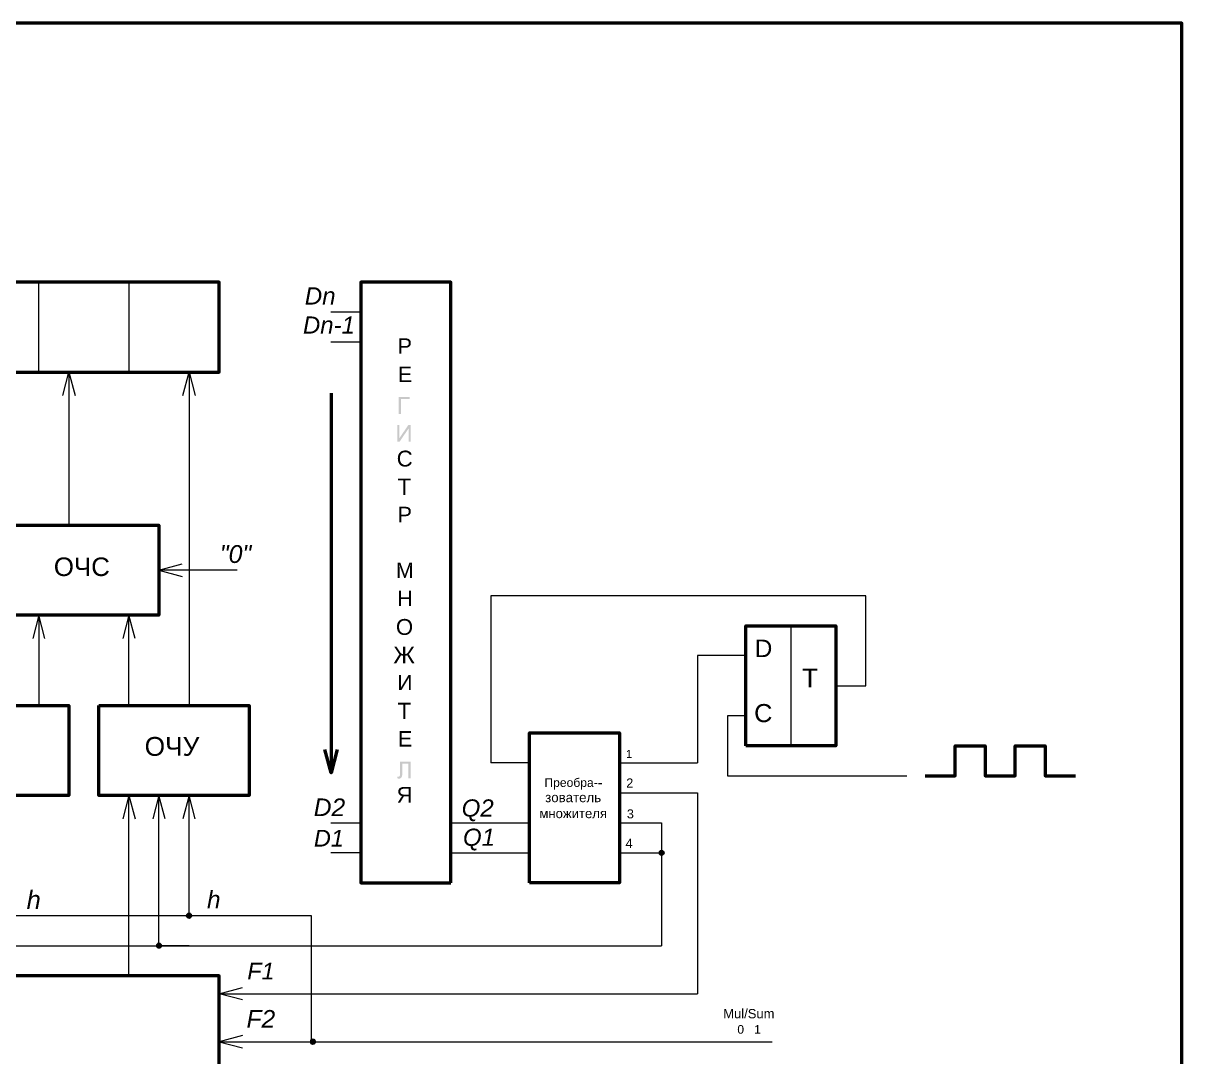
# Model space of a CAD drawing. Header units: millimetres. Extents: x 20 to 415, y 1 to 292.
# Drawn here: x 222.2 to 415.1, y 119.8 to 292 of the extents above; entities that cross this region are included whole.
import ezdxf

# ---------------------------------------------------------------- set-up
doc = ezdxf.new("R2010")
doc.units = ezdxf.units.MM
doc.header["$MEASUREMENT"] = 0
doc.layers.get('0').update_dxf_attribs({"linetype": 'CONTINUOUS'})
doc.styles.add('Arial$001', font='arial.ttf', dxfattribs={"height": 3.801168})
doc.styles.add('Arial$201', font='ariali.ttf', dxfattribs={"oblique": 15, "height": 4.617384})

msp = doc.modelspace()

# ---------------------------------------------------------------- hatches: boundary and pattern name
at = {"true_color": 0x000007}
for points in [[(284.71, 229.7), (286.52, 229.7), (286.52, 229.37), (285.08, 229.37), (285.08, 226.9), (284.71, 226.9)], [(284.5, 225.05), (284.83, 225.05), (284.83, 222.83), (286.32, 225.05), (286.7, 225.05), (286.7, 222.25), (286.35, 222.25), (286.35, 224.45), (284.86, 222.25), (284.5, 222.25)], [(284.94, 169), (286.7, 169), (286.7, 166.21), (286.33, 166.21), (286.33, 168.67), (285.33, 168.67), (285.33, 167.23), (285.33, 167.23), (285.33, 167.2), (285.32, 167.16), (285.32, 167.13), (285.32, 167.09), (285.32, 167.06), (285.32, 167.03), (285.32, 166.99), (285.32, 166.96), (285.32, 166.93), (285.32, 166.9), (285.31, 166.88), (285.31, 166.85), (285.31, 166.82), (285.31, 166.8), (285.31, 166.77), (285.3, 166.75), (285.3, 166.73), (285.3, 166.7), (285.29, 166.68), (285.29, 166.66), (285.29, 166.64), (285.28, 166.62), (285.28, 166.61), (285.28, 166.59), (285.28, 166.59), (285.27, 166.57), (285.27, 166.56), (285.26, 166.54), (285.26, 166.52), (285.25, 166.51), (285.25, 166.49), (285.24, 166.48), (285.24, 166.46), (285.23, 166.45), (285.22, 166.43), (285.22, 166.42), (285.21, 166.41), (285.2, 166.39), (285.2, 166.38), (285.19, 166.37), (285.18, 166.36), (285.17, 166.34), (285.17, 166.33), (285.16, 166.32), (285.15, 166.31), (285.14, 166.3), (285.13, 166.29), (285.12, 166.28), (285.11, 166.27), (285.1, 166.26), (285.09, 166.25), (285.07, 166.25), (285.06, 166.24), (285.05, 166.23), (285.03, 166.22), (285.02, 166.21), (285.01, 166.21), (285, 166.2), (284.98, 166.2), (284.97, 166.19), (284.95, 166.19), (284.94, 166.18), (284.93, 166.18), (284.91, 166.17), (284.9, 166.17), (284.88, 166.17), (284.87, 166.16), (284.85, 166.16), (284.83, 166.16), (284.82, 166.16), (284.8, 166.16), (284.78, 166.16), (284.76, 166.16), (284.76, 166.16), (284.75, 166.16), (284.74, 166.16), (284.73, 166.16), (284.72, 166.16), (284.71, 166.16), (284.7, 166.16), (284.69, 166.16), (284.68, 166.16), (284.67, 166.17), (284.66, 166.17), (284.65, 166.17), (284.63, 166.17), (284.62, 166.17), (284.61, 166.18), (284.6, 166.18), (284.59, 166.18), (284.58, 166.18), (284.56, 166.19), (284.55, 166.19), (284.54, 166.19), (284.52, 166.2), (284.51, 166.2), (284.5, 166.2), (284.48, 166.21), (284.48, 166.21), (284.53, 166.52), (284.53, 166.52), (284.54, 166.52), (284.55, 166.52), (284.56, 166.52), (284.56, 166.51), (284.57, 166.51), (284.58, 166.51), (284.59, 166.51), (284.59, 166.51), (284.6, 166.5), (284.61, 166.5), (284.61, 166.5), (284.62, 166.5), (284.63, 166.5), (284.63, 166.5), (284.64, 166.5), (284.65, 166.49), (284.65, 166.49), (284.66, 166.49), (284.67, 166.49), (284.67, 166.49), (284.68, 166.49), (284.68, 166.49), (284.69, 166.49), (284.7, 166.49), (284.7, 166.49), (284.71, 166.49), (284.72, 166.49), (284.73, 166.49), (284.74, 166.49), (284.75, 166.49), (284.76, 166.5), (284.76, 166.5), (284.77, 166.5), (284.78, 166.5), (284.79, 166.51), (284.8, 166.51), (284.81, 166.51), (284.81, 166.52), (284.82, 166.52), (284.83, 166.53), (284.83, 166.53), (284.84, 166.54), (284.85, 166.55), (284.85, 166.55), (284.86, 166.56), (284.86, 166.57), (284.87, 166.57), (284.87, 166.58), (284.88, 166.59), (284.88, 166.6), (284.89, 166.61), (284.9, 166.62), (284.9, 166.63), (284.91, 166.64), (284.91, 166.65), (284.91, 166.67), (284.92, 166.68), (284.92, 166.7), (284.92, 166.71), (284.93, 166.73), (284.93, 166.75), (284.93, 166.77), (284.93, 166.79), (284.94, 166.81), (284.94, 166.83), (284.94, 166.85), (284.94, 166.88), (284.94, 166.9), (284.94, 166.93), (284.94, 166.95), (284.94, 166.98), (284.94, 167.01), (284.94, 167.04), (284.94, 169), (284.94, 167.04)], [(317.97, 165.2), (317.97, 165.4), (318.58, 165.4), (318.58, 165.2)]]:
    msp.add_hatch(color=0, dxfattribs=at).paths.add_polyline_path(points)
h = msp.add_hatch(color=0, dxfattribs=at)
h.paths.add_polyline_path([(328.44, 154.18), (328.25, 154.13), (328.44, 153.8)])
h.paths.add_polyline_path([(328.25, 154.13), (328.44, 153.8), (328.11, 154)])
h.paths.add_polyline_path([(328.44, 153.8), (328.11, 154), (328.06, 153.8)])
h = msp.add_hatch(color=0, dxfattribs=at)
h.paths.add_polyline_path([(328.06, 153.8), (328.11, 153.58), (328.44, 153.8)])
h.paths.add_polyline_path([(328.11, 153.58), (328.44, 153.8), (328.25, 153.45)])
h.paths.add_polyline_path([(328.44, 153.8), (328.25, 153.45), (328.44, 153.42)])
h = msp.add_hatch(color=0, dxfattribs=at)
h.paths.add_polyline_path([(328.88, 153.8), (328.79, 154), (328.44, 153.8)])
h.paths.add_polyline_path([(328.79, 154), (328.44, 153.8), (328.66, 154.13)])
h.paths.add_polyline_path([(328.44, 153.8), (328.66, 154.13), (328.44, 154.18)])
h = msp.add_hatch(color=0, dxfattribs=at)
h.paths.add_polyline_path([(328.44, 153.42), (328.66, 153.45), (328.44, 153.8)])
h.paths.add_polyline_path([(328.66, 153.45), (328.44, 153.8), (328.79, 153.58)])
h.paths.add_polyline_path([(328.44, 153.8), (328.79, 153.58), (328.88, 153.8)])
h = msp.add_hatch(color=0, dxfattribs=at)
h.paths.add_polyline_path([(249.83, 143.75), (249.62, 143.71), (249.83, 143.32)])
h.paths.add_polyline_path([(249.62, 143.71), (249.83, 143.32), (249.45, 143.54)])
h.paths.add_polyline_path([(249.83, 143.32), (249.45, 143.54), (249.4, 143.32)])
h = msp.add_hatch(color=0, dxfattribs=at)
h.paths.add_polyline_path([(249.4, 143.32), (249.45, 143.16), (249.83, 143.32)])
h.paths.add_polyline_path([(249.45, 143.16), (249.83, 143.32), (249.62, 142.99)])
h.paths.add_polyline_path([(249.83, 143.32), (249.62, 142.99), (249.83, 142.94)])
h = msp.add_hatch(color=0, dxfattribs=at)
h.paths.add_polyline_path([(250.21, 143.32), (250.18, 143.54), (249.83, 143.32)])
h.paths.add_polyline_path([(250.18, 143.54), (249.83, 143.32), (250, 143.71)])
h.paths.add_polyline_path([(249.83, 143.32), (250, 143.71), (249.83, 143.75)])
h = msp.add_hatch(color=0, dxfattribs=at)
h.paths.add_polyline_path([(249.83, 142.94), (250, 142.99), (249.83, 143.32)])
h.paths.add_polyline_path([(250, 142.99), (249.83, 143.32), (250.18, 143.16)])
h.paths.add_polyline_path([(249.83, 143.32), (250.18, 143.16), (250.21, 143.32)])
h = msp.add_hatch(color=0, dxfattribs=at)
h.paths.add_polyline_path([(244.79, 138.76), (244.62, 138.67), (244.79, 138.33)])
h.paths.add_polyline_path([(244.62, 138.67), (244.79, 138.33), (244.46, 138.54)])
h.paths.add_polyline_path([(244.79, 138.33), (244.46, 138.54), (244.41, 138.33)])
h = msp.add_hatch(color=0, dxfattribs=at)
h.paths.add_polyline_path([(244.41, 138.33), (244.46, 138.16), (244.79, 138.33)])
h.paths.add_polyline_path([(244.46, 138.16), (244.79, 138.33), (244.62, 138)])
h.paths.add_polyline_path([(244.79, 138.33), (244.62, 138), (244.79, 137.95)])
h = msp.add_hatch(color=0, dxfattribs=at)
h.paths.add_polyline_path([(245.22, 138.33), (245.17, 138.54), (244.79, 138.33)])
h.paths.add_polyline_path([(245.17, 138.54), (244.79, 138.33), (245, 138.67)])
h.paths.add_polyline_path([(244.79, 138.33), (245, 138.67), (244.79, 138.76)])
h = msp.add_hatch(color=0, dxfattribs=at)
h.paths.add_polyline_path([(244.79, 137.95), (245, 138), (244.79, 138.33)])
h.paths.add_polyline_path([(245, 138), (244.79, 138.33), (245.17, 138.16)])
h.paths.add_polyline_path([(244.79, 138.33), (245.17, 138.16), (245.22, 138.33)])
h = msp.add_hatch(color=0, dxfattribs=at)
h.paths.add_polyline_path([(270.42, 122.74), (270.2, 122.71), (270.42, 122.31)])
h.paths.add_polyline_path([(270.2, 122.71), (270.42, 122.31), (270.09, 122.53)])
h.paths.add_polyline_path([(270.42, 122.31), (270.09, 122.53), (270.04, 122.31)])
h = msp.add_hatch(color=0, dxfattribs=at)
h.paths.add_polyline_path([(270.04, 122.31), (270.09, 122.15), (270.42, 122.31)])
h.paths.add_polyline_path([(270.09, 122.15), (270.42, 122.31), (270.2, 121.98)])
h.paths.add_polyline_path([(270.42, 122.31), (270.2, 121.98), (270.42, 121.93)])
h = msp.add_hatch(color=0, dxfattribs=at)
h.paths.add_polyline_path([(270.85, 122.31), (270.76, 122.53), (270.42, 122.31)])
h.paths.add_polyline_path([(270.76, 122.53), (270.42, 122.31), (270.63, 122.71)])
h.paths.add_polyline_path([(270.42, 122.31), (270.63, 122.71), (270.42, 122.74)])
h = msp.add_hatch(color=0, dxfattribs=at)
h.paths.add_polyline_path([(270.42, 121.93), (270.63, 121.98), (270.42, 122.31)])
h.paths.add_polyline_path([(270.63, 121.98), (270.42, 122.31), (270.76, 122.15)])
h.paths.add_polyline_path([(270.42, 122.31), (270.76, 122.15), (270.85, 122.31)])

# ---------------------------------------------------------------- linework, layer by layer
at = {"color": 0, "linetype": 'Continuous', "lineweight": 53, "true_color": 0x000007}
for points in [[(19.87, 4.86), (415.08, 4.86), (415.08, 291.96), (19.87, 291.96)], [(54.69, 233.85), (254.83, 233.85), (254.83, 248.84), (54.69, 248.84)], [(293.42, 148.78), (293.42, 248.84), (278.43, 248.84), (278.43, 148.78)], [(219.8, 208.38), (244.79, 208.38), (244.79, 193.36), (219.8, 193.36)], [(342.48, 171.59), (342.48, 191.62), (357.47, 191.62), (357.47, 171.59)], [(204.81, 178.35), (229.8, 178.35), (229.8, 163.36), (204.81, 163.36)], [(234.79, 178.35), (259.83, 178.35), (259.83, 163.36), (234.79, 163.36)], [(306.47, 148.78), (306.47, 173.79), (321.46, 173.79), (321.46, 148.78)], [(54.69, 118.34), (254.83, 118.34), (254.83, 133.33), (54.69, 133.33)]]:
    msp.add_lwpolyline(points, close=True, dxfattribs=at)
at = {"color": 0, "linetype": 'Continuous', "lineweight": 20, "true_color": 0x000007}
for points in [[(254.83, 248.84), (74.72, 248.84), (89.71, 248.84)], [(254.83, 233.85), (254.83, 248.84), (114.75, 248.84)], [(224.8, 248.84), (209.81, 248.84), (209.81, 233.85), (194.77, 233.85), (194.77, 248.84)], [(254.83, 248.84), (239.79, 248.84), (239.79, 233.85), (224.8, 233.85), (224.8, 248.84)], [(278.43, 248.84), (278.43, 243.84), (278.43, 238.85), (273.43, 238.85)], [(278.43, 243.84), (273.43, 243.84), (273.43, 243.84)], [(278.43, 148.78), (278.43, 238.85), (278.43, 238.85)], [(254.83, 233.85), (54.69, 233.85), (54.69, 233.85)], [(228.79, 229.94), (229.8, 233.85), (230.85, 229.94)], [(229.8, 233.85), (229.8, 208.38), (234.79, 208.38)], [(248.77, 229.94), (249.83, 233.85), (250.84, 229.94)], [(254.83, 233.85), (249.83, 233.85), (249.83, 178.35)], [(278.43, 148.78), (278.43, 218.81), (278.43, 213.81)], [(278.43, 218.4), (278.43, 213.38), (278.43, 213.38)], [(278.43, 213.81), (278.43, 208.81), (278.43, 208.81)], [(278.43, 208.38), (278.43, 203.39), (278.43, 203.39)], [(278.43, 203.39), (278.43, 198.36), (278.43, 198.36)], [(257.84, 200.86), (244.79, 200.86), (248.69, 201.92)], [(244.79, 200.86), (248.69, 199.83), (248.69, 199.83)], [(357.47, 181.61), (362.46, 181.61), (362.46, 196.62), (300.03, 196.62), (300.03, 168.79)], [(225.82, 189.51), (224.8, 193.36), (223.79, 189.51)], [(224.8, 193.36), (224.8, 178.35), (224.8, 178.35)], [(240.85, 189.51), (239.79, 193.36), (238.78, 189.51)], [(239.79, 178.35), (239.79, 193.36), (239.79, 193.36)], [(239.79, 193.36), (244.79, 193.36), (244.79, 193.36)], [(278.43, 193.36), (278.43, 188.36), (278.43, 188.36)], [(357.47, 171.59), (342.48, 171.59), (342.48, 191.62), (342.48, 186.63), (334.47, 186.63), (334.47, 168.79)], [(349.97, 191.62), (349.97, 171.59), (349.97, 171.59)], [(219.8, 178.35), (224.8, 178.35), (224.8, 178.35)], [(239.79, 178.35), (234.79, 178.35), (234.79, 178.35)], [(244.79, 178.35), (239.79, 178.35), (239.79, 178.35)], [(244.79, 178.35), (249.83, 178.35), (249.83, 178.35)], [(342.48, 176.62), (339.46, 176.62), (339.46, 166.59), (369.28, 166.59)], [(278.43, 168.79), (278.43, 173.79), (278.43, 173.79)], [(306.47, 148.78), (306.47, 173.79), (306.47, 168.79), (300.03, 168.79)], [(321.46, 173.79), (321.46, 168.79), (334.47, 168.79)], [(321.46, 148.78), (306.47, 148.78), (306.47, 168.79)], [(321.46, 168.79), (321.46, 163.79), (334.47, 163.79)], [(321.46, 168.79), (321.46, 163.79), (321.46, 163.79)], [(239.79, 133.33), (239.79, 163.36), (238.78, 159.47)], [(239.79, 163.36), (240.85, 159.47), (240.85, 159.47)], [(245.85, 159.47), (244.79, 163.36), (243.78, 159.47)], [(249.83, 138.33), (244.79, 138.33), (244.79, 163.36)], [(250.84, 159.47), (249.83, 163.36), (248.77, 159.47)], [(249.83, 143.32), (249.83, 163.36), (249.83, 163.36)], [(273.43, 158.8), (278.43, 158.8), (278.43, 163.79)], [(321.46, 163.79), (321.46, 158.8), (321.46, 158.8)], [(321.46, 153.8), (321.46, 158.8), (321.46, 163.79)], [(334.47, 163.79), (334.47, 130.32), (334.47, 130.32)], [(321.46, 156.38), (321.46, 161.38), (321.46, 161.38)], [(293.42, 153.8), (293.42, 158.8), (306.47, 158.8)], [(321.46, 153.8), (321.46, 158.8), (328.44, 158.8)], [(328.44, 158.8), (328.44, 138.33), (328.44, 138.33)], [(278.43, 148.78), (278.43, 153.8), (273.43, 153.8)], [(293.42, 148.78), (293.42, 153.8), (306.47, 153.8)], [(321.46, 148.78), (321.46, 153.8), (321.46, 153.8)], [(321.46, 148.78), (321.46, 153.8), (328.44, 153.8)], [(270.2, 122.31), (270.2, 143.32), (119.75, 143.32)], [(119.75, 138.33), (328.44, 138.33), (328.44, 138.33)], [(254.83, 118.34), (254.83, 133.33), (114.75, 133.33)], [(254.83, 133.33), (239.79, 133.33), (239.79, 133.33)], [(254.83, 133.33), (249.83, 133.33), (249.83, 133.33)], [(258.69, 129.31), (254.83, 130.32), (258.69, 131.38)], [(254.83, 130.32), (254.81, 130.34), (254.81, 130.34)], [(254.83, 130.32), (334.47, 130.32), (334.47, 130.32)], [(254.83, 122.31), (254.81, 122.33), (254.81, 122.33)], [(258.69, 123.37), (254.83, 122.31), (346.88, 122.31)], [(254.83, 122.31), (258.69, 121.3), (258.69, 121.3)]]:
    msp.add_lwpolyline(points, dxfattribs=at)
at = {"color": 0, "linetype": 'Continuous', "lineweight": 53, "true_color": 0x000007}
for points in [[(273.48, 230.37), (273.48, 167.13), (273.48, 167.13)], [(372.34, 166.59), (377.34, 166.59), (377.34, 171.59), (382.34, 171.59), (382.34, 166.59), (387.33, 166.59), (387.33, 171.59), (392.33, 171.59), (392.33, 166.59), (397.38, 166.59)]]:
    msp.add_lwpolyline(points, dxfattribs=at)
at = {"color": 0, "linetype": 'Continuous', "lineweight": 50, "true_color": 0x000007}
msp.add_lwpolyline([(274.49, 170.99), (273.48, 167.13), (272.42, 170.99)], dxfattribs=at)
at = {"color": 0, "linetype": 'Continuous', "lineweight": -2, "true_color": 0x000007}
for points in [[(328.44, 153.8), (328.11, 154), (328.06, 153.8)], [(328.06, 153.8), (328.11, 153.58), (328.44, 153.8)], [(328.25, 154.13), (328.44, 153.8), (328.11, 154)], [(328.11, 153.58), (328.44, 153.8), (328.25, 153.45)], [(328.44, 154.18), (328.25, 154.13), (328.44, 153.8)], [(328.44, 153.8), (328.25, 153.45), (328.44, 153.42)], [(328.44, 153.8), (328.66, 154.13), (328.44, 154.18)], [(328.79, 154), (328.44, 153.8), (328.66, 154.13)], [(328.88, 153.8), (328.79, 154), (328.44, 153.8)], [(328.44, 153.42), (328.66, 153.45), (328.44, 153.8)], [(328.66, 153.45), (328.44, 153.8), (328.79, 153.58)], [(328.44, 153.8), (328.79, 153.58), (328.88, 153.8)], [(249.83, 143.32), (249.45, 143.54), (249.4, 143.32)], [(249.4, 143.32), (249.45, 143.16), (249.83, 143.32)], [(249.62, 143.71), (249.83, 143.32), (249.45, 143.54)], [(249.45, 143.16), (249.83, 143.32), (249.62, 142.99)], [(249.83, 143.75), (249.62, 143.71), (249.83, 143.32)], [(249.83, 143.32), (249.62, 142.99), (249.83, 142.94)], [(249.83, 143.32), (250, 143.71), (249.83, 143.75)], [(250.18, 143.54), (249.83, 143.32), (250, 143.71)], [(250.21, 143.32), (250.18, 143.54), (249.83, 143.32)], [(249.83, 142.94), (250, 142.99), (249.83, 143.32)], [(250, 142.99), (249.83, 143.32), (250.18, 143.16)], [(249.83, 143.32), (250.18, 143.16), (250.21, 143.32)], [(244.79, 138.33), (244.46, 138.54), (244.41, 138.33)], [(244.41, 138.33), (244.46, 138.16), (244.79, 138.33)], [(244.62, 138.67), (244.79, 138.33), (244.46, 138.54)], [(244.46, 138.16), (244.79, 138.33), (244.62, 138)], [(244.79, 138.76), (244.62, 138.67), (244.79, 138.33)], [(244.79, 138.33), (244.62, 138), (244.79, 137.95)], [(244.79, 138.33), (245, 138.67), (244.79, 138.76)], [(245.17, 138.54), (244.79, 138.33), (245, 138.67)], [(245.22, 138.33), (245.17, 138.54), (244.79, 138.33)], [(244.79, 137.95), (245, 138), (244.79, 138.33)], [(245, 138), (244.79, 138.33), (245.17, 138.16)], [(244.79, 138.33), (245.17, 138.16), (245.22, 138.33)], [(270.42, 122.31), (270.09, 122.53), (270.04, 122.31)], [(270.04, 122.31), (270.09, 122.15), (270.42, 122.31)], [(270.2, 122.71), (270.42, 122.31), (270.09, 122.53)], [(270.09, 122.15), (270.42, 122.31), (270.2, 121.98)], [(270.42, 122.74), (270.2, 122.71), (270.42, 122.31)], [(270.42, 122.31), (270.2, 121.98), (270.42, 121.93)], [(270.42, 122.31), (270.63, 122.71), (270.42, 122.74)], [(270.76, 122.53), (270.42, 122.31), (270.63, 122.71)], [(270.85, 122.31), (270.76, 122.53), (270.42, 122.31)], [(270.42, 121.93), (270.63, 121.98), (270.42, 122.31)], [(270.63, 121.98), (270.42, 122.31), (270.76, 122.15)], [(270.42, 122.31), (270.76, 122.15), (270.85, 122.31)]]:
    msp.add_lwpolyline(points, close=True, dxfattribs=at)

# ---------------------------------------------------------------- texts
at = {"color": 0, "true_color": 0x000007}
for s, height, style, p in [('Dn', 2.874, 'Arial$201', (269.08, 245.1)), ('Dn-1', 2.853, 'Arial$201', (268.78, 240.26)), ('Р', 2.57, 'Arial$001', (284.53, 236.9)), ('Е', 2.55, 'Arial$001', (284.58, 232.22)), ('С', 2.64, 'Arial$001', (284.38, 218.13)), ('Т', 2.71, 'Arial$001', (284.5, 213.4)), ('Р', 2.57, 'Arial$001', (284.53, 208.85)), ('"0"', 2.964, 'Arial$201', (254.93, 202.07)), ('ОЧС', 3.085, 'Arial$001', (227.3, 199.89)), ('М', 2.52, 'Arial$001', (284.27, 199.58)), ('Н', 2.51, 'Arial$001', (284.5, 194.92)), ('О', 2.64, 'Arial$001', (284.25, 190.09)), ('D', 2.92, 'Arial$001', (343.97, 186.39)), ('Ж', 2.79, 'Arial$001', (283.82, 185.34)), ('И', 2.51, 'Arial$001', (284.5, 180.91)), ('T', 3.11, 'Arial$001', (351.86, 181.35)), ('Т', 2.72, 'Arial$001', (284.5, 176.07)), ('C', 3.01, 'Arial$001', (343.88, 175.56)), ('Е', 2.56, 'Arial$001', (284.58, 171.5)), ('ОЧУ', 3.135, 'Arial$001', (242.42, 169.95)), ('1', 1.35, 'Arial$001', (322.55, 169.59)), ('Преобра-', 1.444, 'Arial$001', (308.97, 164.77)), ('2', 1.52, 'Arial$001', (322.59, 164.66)), ('Я', 2.62, 'Arial$001', (284.37, 162.13)), ('D2', 2.935, 'Arial$201', (270.57, 159.91)), ('Q2', 2.863, 'Arial$201', (295.2, 159.83)), ('зователь', 1.58, 'Arial$001', (309.1, 162.23)), ('множителя', 1.56, 'Arial$001', (308.14, 159.57)), ('3', 1.5, 'Arial$001', (322.7, 159.53)), ('D1', 2.793, 'Arial$201', (270.6, 154.83)), ('Q1', 2.859, 'Arial$201', (295.42, 154.96)), ('4', 1.54, 'Arial$001', (322.47, 154.6)), ('h', 3.03, 'Arial$201', (222.78, 144.45)), ('h', 2.89, 'Arial$201', (252.81, 144.57)), ('F1', 2.778, 'Arial$201', (259.51, 132.72)), ('F2', 2.93, 'Arial$201', (259.38, 124.68)), ('Mul/Sum', 1.548, 'Arial$001', (338.74, 126.24)), ('0   1', 1.438, 'Arial$001', (341.09, 123.67))]:
    msp.add_text(s, height=height, dxfattribs=dict(at, style=style)).set_placement(p)

doc.saveas('drawing.dxf')
